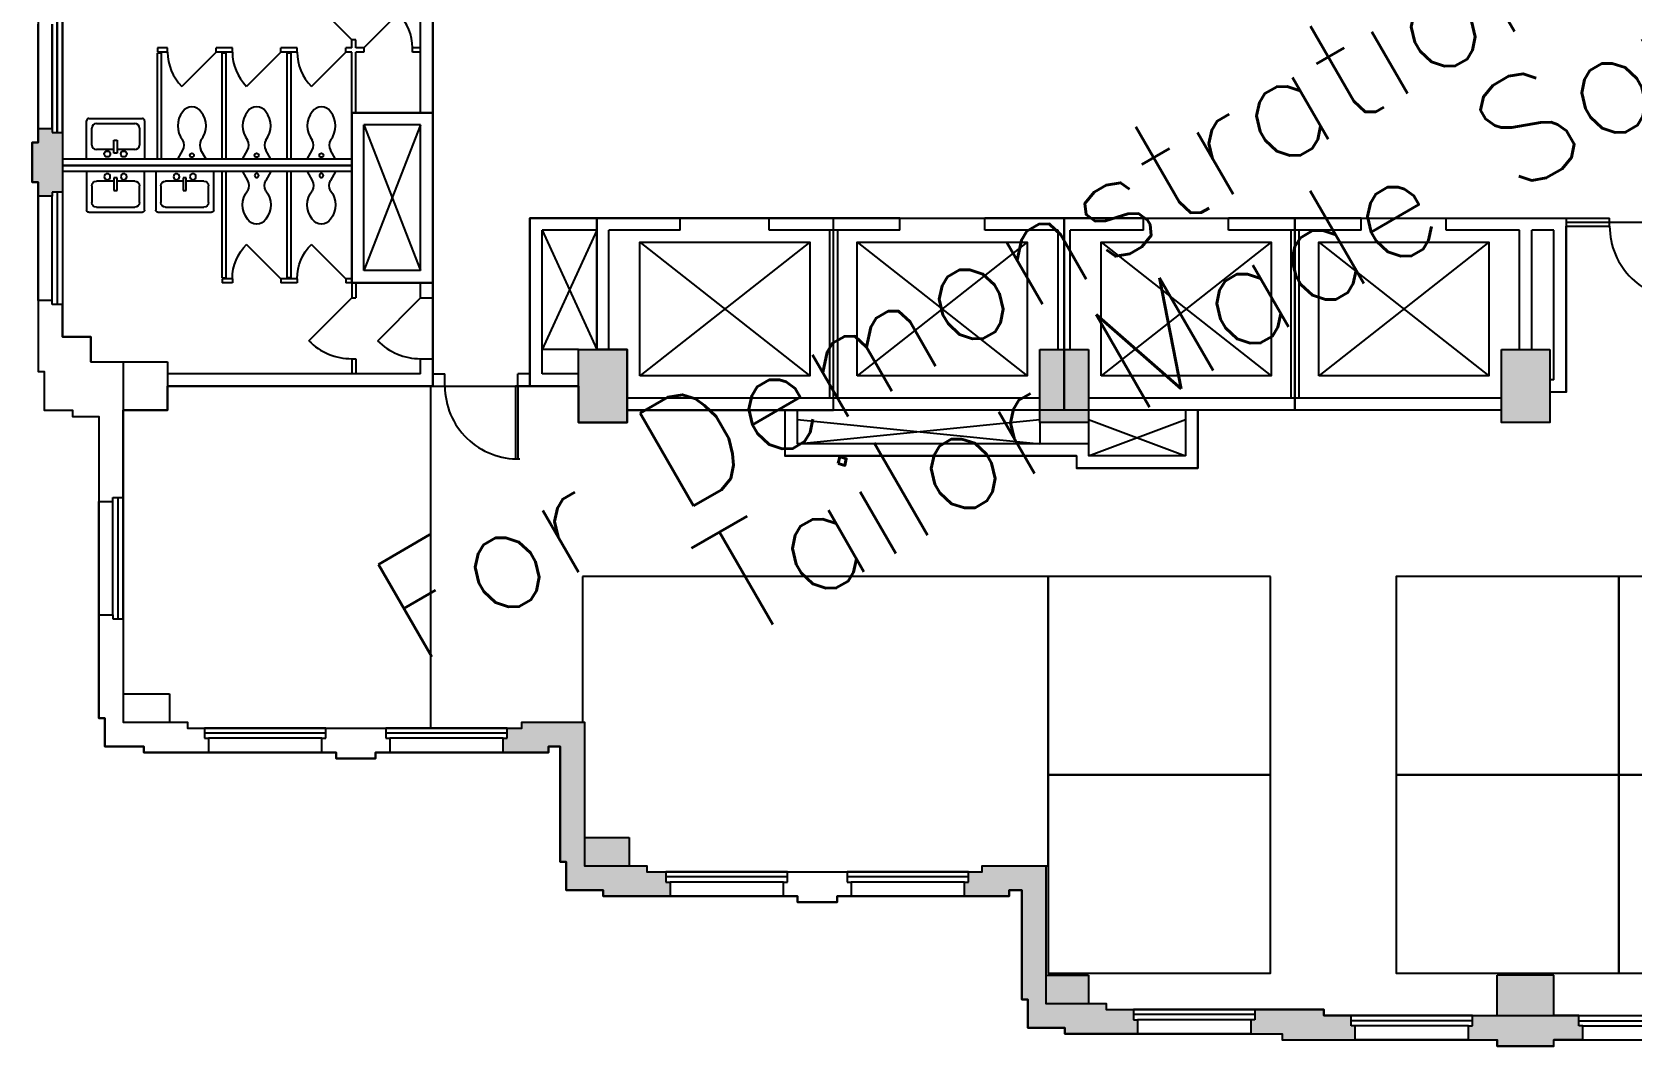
# Model space of a CAD drawing. Extents: x 17 to 1493, y -258 to 700.
# Drawn here: x 17 to 808, y -258 to 243 of the extents above; entities that cross this region are included whole.
import ezdxf

# ---------------------------------------------------------------- set-up
doc = ezdxf.new("R2010")
doc.units = 0
doc.header["$LTSCALE"] = 120
doc.header["$MEASUREMENT"] = 0
doc.layers.get('0').update_dxf_attribs({"linetype": 'CONTINUOUS'})
for name, color, linetype in [('5', 7, 'CONTINUOUS'), ('BL', 6, 'CONTINUOUS'), ('BL$', 1, 'CONTINUOUS'), ('BL$TXT', 1, 'CONTINUOUS'), ('CA', 3, 'CONTINUOUS'), ('CA$', 11, 'CONTINUOUS'), ('CA$TXT', 11, 'CONTINUOUS'), ('DR', 30, 'CONTINUOUS'), ('EM', 2, 'CONTINUOUS'), ('EQ', 4, 'CONTINUOUS'), ('FN', 122, 'CONTINUOUS'), ('FP', 1, 'CONTINUOUS'), ('GPXDP-HL', 7, 'CONTINUOUS'), ('GROS', 6, 'CONTINUOUS'), ('GROS$', 20, 'CONTINUOUS'), ('GROS$TXT', 20, 'CONTINUOUS'), ('ND', 2, 'CONTINUOUS'), ('PB', 2, 'CONTINUOUS'), ('PL', 82, 'CONTINUOUS'), ('PL-ELVTR', 82, 'CONTINUOUS'), ('PL-MISC', 82, 'CONTINUOUS'), ('PL-STAIR', 82, 'CONTINUOUS'), ('PL-TOIL', 82, 'CONTINUOUS'), ('PN', 2, 'CONTINUOUS'), ('RACK', 4, 'CONTINUOUS'), ('REG-HAZMAT', 6, 'CONTINUOUS'), ('RM', 4, 'CONTINUOUS'), ('RM_', 142, 'CONTINUOUS'), ('SERV$TXT', 242, 'CONTINUOUS'), ('SMOKE-ZONE', 1, 'CONTINUOUS'), ('WA', 30, 'CONTINUOUS'), ('WA-EXT', 63, 'CONTINUOUS'), ('WN', 8, 'CONTINUOUS'), ('WY', 6, 'CONTINUOUS'), ('ZONE', 6, 'CONTINUOUS'), ('ZONE$', 14, 'CONTINUOUS'), ('ZONE$TXT', 14, 'CONTINUOUS'), ('ZONE-EMERGENCY', 6, 'CONTINUOUS'), ('ZONE-FIRE', 6, 'CONTINUOUS'), ('ZONE-HL', 6, 'CONTINUOUS'), ('ZONE-HVAC', 6, 'CONTINUOUS'), ('ZONE-SECURITY', 6, 'CONTINUOUS'), ('ZONE-SPRINKLER', 6, 'CONTINUOUS')]:
    doc.layers.add(name, color=color, linetype=linetype)
doc.styles.get("Standard").update_dxf_attribs({"font": 'simplex.shx'})

# ---------------------------------------------------------------- blocks, each defined once
blk = doc.blocks.new('SINK')
at = {"linetype": 'Continuous'}
for p, q in [((-14.325829, 0), (-14.325829, 19.083838)), ((-13.225829, 20.183838), (13.225829, 20.183838)), ((-9.504101, 17.638093), (9.504101, 17.638093)), ((14.325829, 19.083838), (14.325829, 0)), ((-11.780083, 7.059775), (-11.780083, 15.362111)), ((-0.834839, 3.081502), (-0.834839, 9.398581)), ((-0.834839, 9.398581), (0.768051, 9.398581)), ((0.768051, 9.398581), (0.768051, 3.081502)), ((11.780083, 15.362111), (11.780083, 7.059775)), ((14.325829, 0), (-14.325829, 0)), ((-0.834839, 4.783793), (-9.504101, 4.783793)), ((0.768051, 3.081502), (-0.834839, 3.081502)), ((9.504101, 4.783793), (0.768051, 4.783793))]:
    blk.add_line(p, q, dxfattribs=at)
for centre in [(-4.107406, 2.619277), (4.040619, 2.619277)]:
    blk.add_circle(centre, 1.477372, dxfattribs=at)
for centre, radius, start, end in [((-13.225829, 19.083838), 1.1, 90, 180), ((-9.504101, 15.362111), 2.275982, 90, 180), ((9.504101, 15.362111), 2.275982, 0, 90), ((13.225829, 19.083838), 1.1, 0, 90), ((-9.504101, 7.059775), 2.275982, 180, 270), ((9.504101, 7.059775), 2.275982, 270, 0)]:
    blk.add_arc(centre, radius, start, end, dxfattribs=at)
blk = doc.blocks.new('ELEV')
for p, q in [((42, -6), (-42, -72)), ((-42, -6), (42, -72))]:
    blk.add_line(p, q)
at = {"transparency": 33554559}
blk.add_lwpolyline([(-42, -72), (-42, -6), (42, -6), (42, -72)], close=True, dxfattribs=at)
blk = doc.blocks.new('WNV')
for p, q in [((53.5, 5), (-2, 5)), ((53.5, 2.5), (-2, 2.5)), ((0, 0), (51.5, 0))]:
    blk.add_line(p, q)
at = {"layer": 'PL'}
blk.add_line((0, -7), (51.5, -7), dxfattribs=at)
blk = doc.blocks.new('WNH')
for p, q in [((-2, 5), (58, 5)), ((-2, 2.5), (58, 2.5)), ((0, 0), (56, 0))]:
    blk.add_line(p, q)
at = {"layer": 'PL'}
blk.add_line((0, -7), (56, -7), dxfattribs=at)
blk = doc.blocks.new('WC-DOOR')
at = {"layer": 'PL-TOIL'}
blk.add_line((0, 0), (-16.970563, -16.970563), dxfattribs=at)
blk.add_arc((0, 0), 24, 180, 225, dxfattribs=at)
blk = doc.blocks.new('WCWALL')
for p, q in [((0, -7), (0, 7)), ((0, 7), (4.5, 4.5)), ((0, -7), (4.5, -4.5))]:
    blk.add_line(p, q)
blk.add_circle((2, 0), 1)
for centre, radius, start, end in [((7, 9), 5.15, 240.9454, 299.0546), ((16.5, -4.05), 11.05, 50.69235, 129.30765), ((20.7, 0), 5.3, 301.89079, 58.10921), ((7, -9), 5.15, 60.9454, 119.0546), ((16.5, 4.05), 11.05, 230.69235, 309.30765)]:
    blk.add_arc(centre, radius, start, end)
blk = doc.blocks.new('TOILET')
at = {"rotation": 180}
blk.add_blockref('WCWALL', (0, 0), dxfattribs=at)
blk = doc.blocks.new('90S2')
for p, q in [((-0.5, 0), (-0.5, 1)), ((-0.46875, 0), (-0.46875, 0.998045)), ((-0.5, 0), (-0.46875, 0)), ((-0.46875, 0), (-0.46875, 0))]:
    blk.add_line(p, q)
blk.add_arc((-0.5, 0), 1, 0, 91.706985)

msp = doc.modelspace()

# ---------------------------------------------------------------- hatches: boundary and pattern name
at = {"layer": 'WA-EXT'}
for points in [[(311.45, 85.98), (311.45, 49.98), (287.45, 49.98), (287.45, 85.98)], [(515.45, 85.98), (539.45, 85.98), (539.45, 49.98), (515.45, 49.98)], [(743.45, 85.98), (767.45, 85.98), (767.45, 49.98), (743.45, 49.98)], [(321.2, -169.02), (321.2, -172.02), (330.7, -172.02), (330.7, -177.02), (332.7, -177.02), (332.7, -184.02), (299.7, -184.02), (299.7, -181.02), (281.45, -181.02), (281.45, -167.02), (278.45, -167.02), (278.45, -110.02), (272.7, -110.02), (272.7, -113.02), (250.2, -113.02), (250.2, -106.02), (252.2, -106.02), (252.2, -101.02), (259.45, -101.02), (259.45, -98.02), (290.45, -98.02), (290.45, -155.02), (312.45, -155.02), (312.45, -169.02)], [(486.95, -169.02), (518.45, -169.02), (518.45, -223.02), (539.45, -223.02), (539.45, -237.02), (548.2, -237.02), (548.2, -240.02), (561.7, -240.02), (561.7, -245.02), (563.7, -245.02), (563.7, -252.02), (527.7, -252.02), (527.7, -249.02), (509.45, -249.02), (509.45, -235.02), (506.45, -235.02), (506.45, -181.02), (500.2, -181.02), (500.2, -184.02), (478.2, -184.02), (478.2, -177.02), (480.2, -177.02), (480.2, -172.02), (486.95, -172.02)]]:
    msp.add_hatch(color=256, dxfattribs=at).paths.add_polyline_path(points)
h = msp.add_hatch(color=256, dxfattribs=at)
h.paths.add_polyline_path([(655.7, -243.02), (655.7, -240.02), (621.7, -240.02), (621.7, -245.02), (619.7, -245.02), (619.7, -252.02), (635.2, -252.02), (635.2, -255.02), (671.2, -255.02), (671.2, -248.02), (669.2, -248.02), (669.2, -243.02)])
h.paths.add_polyline_path([(769.45, -243.02), (769.45, -223.02), (741.45, -223.02), (741.45, -243.02), (729.2, -243.02), (729.2, -248.02), (727.2, -248.02), (727.2, -255.02), (741.45, -255.02), (741.45, -258.02), (769.45, -258.02), (769.45, -255.02), (783.7, -255.02), (783.7, -248.02), (781.7, -248.02), (781.7, -243.02)])

# ---------------------------------------------------------------- linework, layer by layer
at = {"layer": 'DR'}
msp.add_line((188.24, 90.29), (209.45, 111.5), dxfattribs=at)
at = {"layer": 'DR', "linetype": 'Continuous'}
msp.add_arc((209.45, 111.5), 30, 225, 270, dxfattribs=at)
at = {"layer": 'GROS$', "transparency": 33554559}
for points in [[(32.45, 349.73), (32.45, 220.98), (32.45, 92.23), (46.45, 92.23), (46.45, 79.98), (62.45, 79.98), (62.45, -98.02), (94.2, -98.02), (94.2, -101.02), (259.45, -101.02), (259.45, -98.02), (290.45, -98.02), (290.45, -169.02), (321.2, -169.02), (321.2, -172.02), (486.95, -172.02), (486.95, -169.02), (518.45, -169.02), (518.45, -237.02), (548.2, -237.02), (548.2, -240.02), (655.7, -240.02), (655.7, -243.02), (855.2, -243.02)], [(20.45, 253.73), (20.45, 188.23), (17.45, 188.23), (17.45, 168.73), (20.45, 168.73), (20.45, 75.23), (23.45, 75.23), (23.45, 55.98), (37.45, 55.98), (37.45, 52.98), (50.45, 52.98), (50.45, -96.02), (53.45, -96.02), (53.45, -110.02), (72.7, -110.02), (72.7, -113.02), (167.7, -113.02), (167.7, -116.02), (187.2, -116.02), (187.2, -113.02), (272.7, -113.02), (272.7, -110.02), (278.45, -110.02), (278.45, -167.02), (281.45, -167.02), (281.45, -181.02), (299.7, -181.02), (299.7, -184.02), (395.7, -184.02), (395.7, -187.02), (415.2, -187.02), (415.2, -184.02), (500.2, -184.02), (500.2, -181.02), (506.45, -181.02), (506.45, -235.02), (509.45, -235.02), (509.45, -249.02), (527.7, -249.02), (527.7, -252.02), (635.2, -252.02), (635.2, -255.02), (741.45, -255.02), (741.45, -258.02), (769.45, -258.02), (769.45, -255.02), (875.7, -255.02)]]:
    msp.add_lwpolyline(points, dxfattribs=at)
at = {"layer": 'PL-MISC'}
for p, q in [((209.45, 196.98), (181.45, 124.98)), ((181.45, 196.98), (209.45, 124.98)), ((296.45, 144.98), (269.45, 85.98)), ((269.45, 144.98), (296.45, 85.98)), ((411.45, 144.98), (411.45, 61.98)), ((415.45, 144.98), (415.45, 61.98)), ((639.45, 144.98), (639.45, 61.98)), ((643.45, 144.98), (643.45, 61.98)), ((287.45, 85.98), (269.45, 85.98)), ((395.45, 51.48), (515.45, 39.48)), ((395.45, 39.48), (515.45, 51.48)), ((515.45, 49.98), (515.45, 39.48)), ((539.45, 51.48), (587.45, 33.48)), ((539.45, 33.48), (587.45, 51.48)), ((539.45, 49.98), (539.45, 39.48))]:
    msp.add_line(p, q, dxfattribs=at)
at = {"layer": 'PL-TOIL'}
for p, q in [((177.45, 238.98), (175.45, 238.98)), ((175.45, 234.98), (175.45, 238.98)), ((177.45, 238.98), (175.45, 238.98)), ((177.45, 234.98), (177.45, 238.98)), ((84.45, 234.98), (79.45, 234.98)), ((79.45, 234.98), (79.45, 232.98)), ((84.45, 232.98), (79.45, 232.98)), ((79.45, 179.98), (79.45, 232.48)), ((81.45, 232.48), (79.45, 232.48)), ((81.45, 179.98), (81.45, 232.48)), ((84.45, 232.98), (84.45, 234.98)), ((116.45, 234.98), (108.45, 234.98)), ((108.45, 232.98), (108.45, 234.98)), ((116.45, 232.98), (108.45, 232.98)), ((111.45, 179.98), (111.45, 232.48)), ((113.45, 232.48), (111.45, 232.48)), ((113.45, 179.98), (113.45, 232.48)), ((116.45, 232.98), (116.45, 234.98)), ((148.45, 234.98), (140.45, 234.98)), ((140.45, 232.98), (140.45, 234.98)), ((148.45, 232.98), (140.45, 232.98)), ((143.45, 179.98), (143.45, 232.48)), ((145.45, 232.48), (143.45, 232.48)), ((145.45, 179.98), (145.45, 232.48)), ((148.45, 232.98), (148.45, 234.98)), ((175.45, 234.98), (172.45, 234.98)), ((172.45, 232.98), (172.45, 234.98)), ((175.45, 232.98), (172.45, 232.98)), ((175.45, 202.98), (175.45, 232.98)), ((175.45, 120.98), (175.45, 232.98)), ((181.45, 234.98), (177.45, 234.98)), ((177.45, 202.98), (177.45, 232.98)), ((181.45, 232.98), (177.45, 232.98)), ((181.45, 234.98), (181.45, 232.98)), ((209.45, 234.98), (205.45, 234.98)), ((205.45, 232.98), (205.45, 234.98)), ((209.45, 232.98), (205.45, 232.98)), ((111.45, 121.48), (111.45, 173.98)), ((113.45, 121.48), (113.45, 173.98)), ((143.45, 121.48), (143.45, 173.98)), ((145.45, 121.48), (145.45, 173.98)), ((111.45, 121.48), (113.45, 121.48)), ((111.45, 120.98), (111.45, 118.98)), ((116.45, 120.98), (111.45, 120.98)), ((116.45, 118.98), (111.45, 118.98)), ((116.45, 120.98), (116.45, 118.98)), ((140.45, 120.98), (140.45, 118.98)), ((148.45, 120.98), (140.45, 120.98)), ((148.45, 118.98), (140.45, 118.98)), ((145.45, 121.48), (143.45, 121.48)), ((148.45, 120.98), (148.45, 118.98)), ((172.45, 120.98), (172.45, 118.98)), ((175.45, 120.98), (172.45, 120.98)), ((175.45, 118.98), (172.45, 118.98)), ((175.45, 118.98), (175.45, 111.5)), ((177.45, 118.98), (177.45, 111.5)), ((154.24, 90.29), (175.45, 111.5)), ((175.45, 111.5), (177.45, 111.5)), ((175.45, 81.5), (175.45, 73.98)), ((175.45, 81.5), (177.45, 81.5)), ((177.45, 81.5), (177.45, 73.98))]:
    msp.add_line(p, q, dxfattribs=at)
at = {"layer": 'PL-TOIL', "linetype": 'Continuous'}
msp.add_arc((175.45, 111.5), 30, 225, 270, dxfattribs=at)
at = {"layer": 'RM_', "transparency": 33554559}
for points in [[(848.95, 290.98), (767.45, 290.98), (758.45, 290.98), (296.45, 290.98), (263.45, 290.98), (263.45, 373.98), (215.45, 373.98), (215.45, 310.98), (215.45, 202.98), (215.45, 118.98), (215.45, 67.98), (263.45, 67.98), (263.45, 150.98), (775.45, 150.98), (775.45, 148.98), (846.95, 148.98), (846.95, 220.98), (848.95, 220.98)], [(215.45, 310.98), (74.44, 310.98), (32.45, 268.99), (32.45, 176.98), (175.45, 176.98), (175.45, 202.98), (215.45, 202.98)], [(215.45, 202.98), (175.45, 202.98), (175.45, 176.98), (175.45, 118.98), (215.45, 118.98)], [(175.45, 176.98), (32.45, 176.98), (32.45, 92.23), (46.45, 92.23), (46.45, 79.98), (62.45, 79.98), (62.45, 55.98), (84.45, 55.98), (84.45, 67.98), (215.45, 67.98), (215.45, 118.98), (175.45, 118.98)], [(311.45, 85.98), (296.45, 85.98), (296.45, 150.98), (263.45, 150.98), (263.45, 67.98), (287.45, 67.98), (287.45, 49.98), (311.45, 49.98), (311.45, 55.98)], [(214.45, 67.98), (84.45, 67.98), (84.45, 55.98), (62.45, 55.98), (62.45, -98.02), (94.2, -98.02), (94.2, -101.02), (214.45, -101.02)], [(593.45, 55.98), (389.45, 55.98), (389.45, 33.48), (533.45, 33.48), (533.45, 27.48), (593.45, 27.48)], [(289.45, -26.02), (289.45, -98.02), (290.45, -98.02), (290.45, -169.02), (321.2, -169.02), (321.2, -172.02), (486.95, -172.02), (486.95, -169.02), (519.45, -169.02), (519.45, -124.02), (519.45, -26.02)], [(629.45, -26.02), (519.45, -26.02), (519.45, -124.02), (629.45, -124.02)], [(801.45, -26.02), (691.45, -26.02), (691.45, -124.02), (801.45, -124.02)], [(911.45, -26.02), (801.45, -26.02), (801.45, -124.02), (911.45, -124.02)], [(519.45, -124.02), (519.45, -222.02), (629.45, -222.02), (629.45, -124.02)], [(801.45, -124.02), (691.45, -124.02), (691.45, -222.02), (801.45, -222.02)], [(911.45, -124.02), (801.45, -124.02), (801.45, -222.02), (911.45, -222.02)]]:
    msp.add_lwpolyline(points, close=True, dxfattribs=at)
at = {"layer": 'RM_'}
for points in [[(296.45, 150.98), (296.45, 85.98), (296.45, 85.98), (296.45, 85.98), (311.45, 85.98), (311.45, 55.98), (413.45, 55.98), (413.45, 150.98), (296.45, 150.98)], [(413.45, 150.98), (527.45, 150.98), (527.45, 55.98), (413.45, 55.98), (413.45, 150.98)], [(527.45, 150.98), (641.45, 150.98), (641.45, 55.98), (527.45, 55.98), (527.45, 150.98)], [(641.45, 55.98), (641.45, 150.98), (775.45, 150.98), (775.45, 64.98), (767.45, 64.98), (767.45, 49.98), (743.45, 49.98), (743.45, 55.98), (641.45, 55.98)]]:
    msp.add_lwpolyline(points, dxfattribs=at)
at = {"layer": 'WA'}
for p, q in [((209.45, 202.98), (209.45, 269.98)), ((215.45, 111.5), (215.45, 269.98)), ((209.45, 202.98), (175.45, 202.98)), ((175.45, 179.98), (175.45, 202.98)), ((20.45, 188.23), (20.45, 195.23)), ((20.45, 195.23), (27.45, 195.23)), ((27.45, 195.23), (27.45, 193.23)), ((27.45, 193.23), (32.45, 193.23)), ((32.45, 193.23), (32.45, 179.98)), ((181.45, 124.98), (181.45, 196.98)), ((209.45, 196.98), (181.45, 196.98)), ((209.45, 124.98), (209.45, 196.98)), ((17.45, 188.23), (20.45, 188.23)), ((17.45, 168.73), (17.45, 188.23)), ((175.45, 179.98), (32.45, 179.98)), ((175.45, 173.98), (32.45, 173.98)), ((32.45, 173.98), (32.45, 163.73)), ((175.45, 118.98), (175.45, 173.98)), ((20.45, 168.73), (17.45, 168.73)), ((20.45, 161.73), (20.45, 168.73)), ((27.45, 161.73), (20.45, 161.73)), ((32.45, 163.73), (27.45, 163.73)), ((27.45, 163.73), (27.45, 161.73)), ((263.45, 73.98), (263.45, 150.98)), ((337.7, 150.98), (263.45, 150.98)), ((337.7, 144.98), (337.7, 150.98)), ((446.2, 150.98), (381.7, 150.98)), ((381.7, 144.98), (381.7, 150.98)), ((446.2, 144.98), (446.2, 150.98)), ((566.7, 150.98), (488.2, 150.98)), ((488.2, 144.98), (488.2, 150.98)), ((566.7, 144.98), (566.7, 150.98)), ((674.2, 150.98), (608.7, 150.98)), ((608.7, 144.98), (608.7, 150.98)), ((674.2, 144.98), (674.2, 150.98)), ((716.2, 144.98), (716.2, 150.98)), ((716.2, 150.98), (796.95, 150.98)), ((796.95, 146.98), (796.95, 150.98)), ((269.45, 73.98), (269.45, 144.98)), ((296.45, 144.98), (269.45, 144.98)), ((296.45, 85.98), (296.45, 144.98)), ((302.45, 85.98), (302.45, 144.98)), ((337.7, 144.98), (302.45, 144.98)), ((446.2, 144.98), (381.7, 144.98)), ((524.45, 144.98), (488.2, 144.98)), ((524.45, 85.98), (524.45, 144.98)), ((530.45, 85.98), (530.45, 144.98)), ((566.7, 144.98), (530.45, 144.98)), ((674.2, 144.98), (608.7, 144.98)), ((752.45, 144.98), (716.2, 144.98)), ((752.45, 85.98), (752.45, 144.98)), ((758.45, 85.98), (758.45, 144.98)), ((769.45, 144.98), (758.45, 144.98)), ((769.45, 70.98), (769.45, 144.98)), ((775.45, 64.98), (775.45, 146.98)), ((775.45, 146.98), (796.95, 146.98)), ((209.45, 118.98), (175.45, 118.98)), ((209.45, 124.98), (181.45, 124.98)), ((209.45, 111.5), (209.45, 118.98)), ((209.45, 111.5), (215.45, 111.5)), ((20.45, 110.23), (20.45, 75.23)), ((27.45, 110.23), (20.45, 110.23)), ((27.45, 108.23), (27.45, 110.23)), ((32.45, 108.23), (27.45, 108.23)), ((32.45, 92.23), (32.45, 108.23)), ((46.45, 92.23), (32.45, 92.23)), ((46.45, 79.98), (46.45, 92.23)), ((46.45, 79.98), (84.45, 79.98)), ((84.45, 79.98), (84.45, 73.98)), ((209.45, 73.98), (209.45, 81.5)), ((209.45, 81.5), (215.45, 81.5)), ((215.45, 81.5), (215.45, 73.98)), ((287.45, 73.98), (287.45, 85.98)), ((287.45, 85.98), (296.45, 85.98)), ((302.45, 85.98), (311.45, 85.98)), ((311.45, 85.98), (311.45, 61.98)), ((515.45, 61.98), (515.45, 85.98)), ((515.45, 85.98), (524.45, 85.98)), ((530.45, 85.98), (539.45, 85.98)), ((539.45, 85.98), (539.45, 61.98)), ((743.45, 49.98), (743.45, 85.98)), ((743.45, 85.98), (752.45, 85.98)), ((758.45, 85.98), (767.45, 85.98)), ((767.45, 85.98), (767.45, 70.98)), ((20.45, 75.23), (23.45, 75.23)), ((23.45, 75.23), (23.45, 55.98)), ((209.45, 73.98), (84.45, 73.98)), ((215.45, 73.98), (221.45, 73.98)), ((221.45, 67.98), (221.45, 73.98)), ((257.45, 67.98), (257.45, 73.98)), ((263.45, 73.98), (257.45, 73.98)), ((287.45, 73.98), (269.45, 73.98)), ((215.4, 67.98), (84.45, 67.98)), ((84.45, 67.98), (221.45, 67.98)), ((84.45, 67.98), (84.45, 55.98)), ((287.45, 67.98), (257.45, 67.98)), ((287.45, 49.98), (287.45, 67.98)), ((769.45, 70.98), (767.45, 70.98)), ((775.45, 64.98), (767.45, 64.98)), ((767.45, 64.98), (767.45, 49.98)), ((23.45, 55.98), (37.45, 55.98)), ((37.45, 55.98), (37.45, 52.98)), ((62.45, 12.98), (62.45, 55.98)), ((62.45, 55.98), (84.45, 55.98)), ((515.45, 61.98), (311.45, 61.98)), ((389.45, 55.98), (311.45, 55.98)), ((311.45, 55.98), (311.45, 49.98)), ((389.45, 55.98), (389.45, 33.48)), ((515.45, 55.98), (395.45, 55.98)), ((395.45, 55.98), (395.45, 39.48)), ((515.45, 49.98), (515.45, 55.98)), ((743.45, 61.98), (539.45, 61.98)), ((587.45, 55.98), (539.45, 55.98)), ((539.45, 55.98), (539.45, 49.98)), ((587.45, 55.98), (587.45, 33.48)), ((593.45, 55.98), (593.45, 27.48)), ((743.45, 55.98), (593.45, 55.98)), ((37.45, 52.98), (50.45, 52.98)), ((50.45, 52.98), (50.45, 10.98)), ((311.45, 49.98), (287.45, 49.98)), ((539.45, 49.98), (515.45, 49.98)), ((767.45, 49.98), (743.45, 49.98)), ((533.45, 33.48), (389.45, 33.48)), ((539.45, 39.48), (395.45, 39.48)), ((533.45, 33.48), (533.45, 27.48)), ((539.45, 39.48), (539.45, 33.48)), ((587.45, 33.48), (539.45, 33.48)), ((593.45, 27.48), (533.45, 27.48)), ((50.45, 10.98), (57.45, 10.98)), ((57.45, 10.98), (57.45, 12.98)), ((57.45, 12.98), (62.45, 12.98)), ((50.45, -96.02), (50.45, -45.02)), ((50.45, -45.02), (57.45, -45.02)), ((57.45, -45.02), (57.45, -47.02)), ((57.45, -47.02), (62.45, -47.02)), ((62.45, -47.02), (62.45, -84.02)), ((62.45, -84.02), (85.45, -84.02)), ((85.45, -84.02), (85.45, -98.02)), ((53.45, -96.02), (50.45, -96.02)), ((53.45, -110.02), (53.45, -96.02)), ((85.45, -98.02), (94.2, -98.02)), ((94.2, -98.02), (94.2, -101.02)), ((94.2, -101.02), (102.7, -101.02)), ((102.7, -101.02), (102.7, -106.02)), ((162.7, -106.02), (162.7, -101.02)), ((162.7, -101.02), (192.2, -101.02)), ((192.2, -101.02), (192.2, -106.02)), ((252.2, -106.02), (252.2, -101.02)), ((252.2, -101.02), (259.45, -101.02)), ((259.45, -101.02), (259.45, -98.02)), ((259.45, -98.02), (290.45, -98.02)), ((290.45, -98.02), (290.45, -155.02)), ((72.7, -110.02), (53.45, -110.02)), ((72.7, -113.02), (72.7, -110.02)), ((102.7, -106.02), (104.7, -106.02)), ((104.7, -106.02), (104.7, -113.02)), ((160.7, -113.02), (160.7, -106.02)), ((160.7, -106.02), (162.7, -106.02)), ((192.2, -106.02), (194.2, -106.02)), ((194.2, -106.02), (194.2, -113.02)), ((250.2, -113.02), (250.2, -106.02)), ((250.2, -106.02), (252.2, -106.02)), ((278.45, -110.02), (272.7, -110.02)), ((272.7, -110.02), (272.7, -113.02)), ((278.45, -167.02), (278.45, -110.02)), ((104.7, -113.02), (72.7, -113.02)), ((167.7, -113.02), (160.7, -113.02)), ((167.7, -116.02), (167.7, -113.02)), ((187.2, -116.02), (167.7, -116.02)), ((194.2, -113.02), (187.2, -113.02)), ((187.2, -113.02), (187.2, -116.02)), ((272.7, -113.02), (250.2, -113.02)), ((290.45, -155.02), (312.45, -155.02)), ((312.45, -155.02), (312.45, -169.02)), ((281.45, -167.02), (278.45, -167.02)), ((281.45, -181.02), (281.45, -167.02)), ((312.45, -169.02), (321.2, -169.02)), ((321.2, -169.02), (321.2, -172.02)), ((321.2, -172.02), (330.7, -172.02)), ((330.7, -172.02), (330.7, -177.02)), ((390.7, -177.02), (390.7, -172.02)), ((390.7, -172.02), (420.2, -172.02)), ((420.2, -172.02), (420.2, -177.02)), ((480.2, -177.02), (480.2, -172.02)), ((480.2, -172.02), (486.95, -172.02)), ((486.95, -172.02), (486.95, -169.02)), ((486.95, -169.02), (518.45, -169.02)), ((518.45, -169.02), (518.45, -223.02)), ((299.7, -181.02), (281.45, -181.02)), ((299.7, -184.02), (299.7, -181.02)), ((330.7, -177.02), (332.7, -177.02)), ((332.7, -177.02), (332.7, -184.02)), ((388.7, -184.02), (388.7, -177.02)), ((388.7, -177.02), (390.7, -177.02)), ((420.2, -177.02), (422.2, -177.02)), ((422.2, -177.02), (422.2, -184.02)), ((478.2, -184.02), (478.2, -177.02)), ((478.2, -177.02), (480.2, -177.02)), ((506.45, -181.02), (500.2, -181.02)), ((500.2, -181.02), (500.2, -184.02)), ((506.45, -235.02), (506.45, -181.02)), ((332.7, -184.02), (299.7, -184.02)), ((395.7, -184.02), (388.7, -184.02)), ((395.7, -187.02), (395.7, -184.02)), ((415.2, -187.02), (395.7, -187.02)), ((422.2, -184.02), (415.2, -184.02)), ((415.2, -184.02), (415.2, -187.02)), ((500.2, -184.02), (478.2, -184.02)), ((518.45, -223.02), (539.45, -223.02)), ((539.45, -223.02), (539.45, -237.02)), ((769.45, -223.02), (741.45, -223.02)), ((741.45, -243.02), (741.45, -223.02)), ((769.45, -243.02), (769.45, -223.02)), ((509.45, -235.02), (506.45, -235.02)), ((509.45, -249.02), (509.45, -235.02)), ((539.45, -237.02), (548.2, -237.02)), ((548.2, -237.02), (548.2, -240.02)), ((548.2, -240.02), (561.7, -240.02)), ((561.7, -240.02), (561.7, -245.02)), ((561.7, -245.02), (563.7, -245.02)), ((563.7, -245.02), (563.7, -252.02)), ((621.7, -245.02), (619.7, -245.02)), ((619.7, -245.02), (619.7, -252.02)), ((655.7, -240.02), (621.7, -240.02)), ((621.7, -240.02), (621.7, -245.02)), ((655.7, -243.02), (655.7, -240.02)), ((669.2, -243.02), (655.7, -243.02)), ((669.2, -248.02), (669.2, -243.02)), ((729.2, -243.02), (741.45, -243.02)), ((729.2, -248.02), (729.2, -243.02)), ((781.7, -243.02), (769.45, -243.02)), ((781.7, -248.02), (781.7, -243.02)), ((527.7, -249.02), (509.45, -249.02)), ((527.7, -252.02), (527.7, -249.02)), ((563.7, -252.02), (527.7, -252.02)), ((619.7, -252.02), (635.2, -252.02)), ((635.2, -252.02), (635.2, -255.02)), ((671.2, -248.02), (669.2, -248.02)), ((671.2, -255.02), (671.2, -248.02)), ((727.2, -248.02), (729.2, -248.02)), ((727.2, -255.02), (727.2, -248.02)), ((783.7, -248.02), (781.7, -248.02)), ((783.7, -255.02), (783.7, -248.02)), ((635.2, -255.02), (671.2, -255.02)), ((727.2, -255.02), (741.45, -255.02)), ((741.45, -258.02), (741.45, -255.02)), ((769.45, -258.02), (741.45, -258.02)), ((783.7, -255.02), (769.45, -255.02)), ((769.45, -258.02), (769.45, -255.02))]:
    msp.add_line(p, q, dxfattribs=at)
at = {"layer": 'WA-EXT', "color": 7}
for p, q in [((20.45, 188.23), (20.45, 195.23)), ((20.45, 195.23), (27.45, 195.23)), ((27.45, 195.23), (27.45, 193.23)), ((27.45, 193.23), (32.45, 193.23)), ((32.45, 193.23), (32.45, 163.73)), ((17.45, 188.23), (20.45, 188.23)), ((17.45, 168.73), (17.45, 188.23)), ((20.45, 168.73), (17.45, 168.73)), ((20.45, 161.73), (20.45, 168.73)), ((27.45, 161.73), (20.45, 161.73)), ((32.45, 163.73), (27.45, 163.73)), ((27.45, 163.73), (27.45, 161.73)), ((20.45, 110.23), (20.45, 75.23)), ((27.45, 110.23), (20.45, 110.23)), ((27.45, 108.23), (27.45, 110.23)), ((32.45, 108.23), (27.45, 108.23)), ((32.45, 92.23), (32.45, 108.23)), ((46.45, 92.23), (32.45, 92.23)), ((46.45, 79.98), (46.45, 92.23)), ((46.45, 79.98), (84.45, 79.98)), ((84.45, 79.98), (84.45, 55.98)), ((287.45, 49.98), (287.45, 85.98)), ((287.45, 85.98), (311.45, 85.98)), ((311.45, 85.98), (311.45, 49.98)), ((515.45, 49.98), (515.45, 85.98)), ((515.45, 85.98), (539.45, 85.98)), ((539.45, 85.98), (539.45, 49.98)), ((743.45, 49.98), (743.45, 85.98)), ((743.45, 85.98), (767.45, 85.98)), ((767.45, 85.98), (767.45, 49.98)), ((20.45, 75.23), (23.45, 75.23)), ((23.45, 75.23), (23.45, 55.98)), ((23.45, 55.98), (37.45, 55.98)), ((37.45, 55.98), (37.45, 52.98)), ((62.45, 12.98), (62.45, 55.98)), ((62.45, 55.98), (84.45, 55.98)), ((37.45, 52.98), (50.45, 52.98)), ((50.45, 52.98), (50.45, 10.98)), ((311.45, 49.98), (287.45, 49.98)), ((539.45, 49.98), (515.45, 49.98)), ((767.45, 49.98), (743.45, 49.98)), ((50.45, 10.98), (57.45, 10.98)), ((57.45, 10.98), (57.45, 12.98)), ((57.45, 12.98), (62.45, 12.98)), ((50.45, -96.02), (50.45, -45.02)), ((50.45, -45.02), (57.45, -45.02)), ((57.45, -45.02), (57.45, -47.02)), ((57.45, -47.02), (62.45, -47.02)), ((62.45, -47.02), (62.45, -84.02)), ((62.45, -84.02), (85.45, -84.02)), ((85.45, -84.02), (85.45, -98.02)), ((53.45, -96.02), (50.45, -96.02)), ((53.45, -110.02), (53.45, -96.02)), ((85.45, -98.02), (94.2, -98.02)), ((94.2, -98.02), (94.2, -101.02)), ((94.2, -101.02), (102.7, -101.02)), ((102.7, -101.02), (102.7, -106.02)), ((162.7, -106.02), (162.7, -101.02)), ((162.7, -101.02), (192.2, -101.02)), ((192.2, -101.02), (192.2, -106.02)), ((252.2, -106.02), (252.2, -101.02)), ((252.2, -101.02), (259.45, -101.02)), ((259.45, -101.02), (259.45, -98.02)), ((259.45, -98.02), (290.45, -98.02)), ((290.45, -98.02), (290.45, -155.02)), ((72.7, -110.02), (53.45, -110.02)), ((72.7, -113.02), (72.7, -110.02)), ((102.7, -106.02), (104.7, -106.02)), ((104.7, -106.02), (104.7, -113.02)), ((160.7, -113.02), (160.7, -106.02)), ((160.7, -106.02), (162.7, -106.02)), ((192.2, -106.02), (194.2, -106.02)), ((194.2, -106.02), (194.2, -113.02)), ((250.2, -113.02), (250.2, -106.02)), ((250.2, -106.02), (252.2, -106.02)), ((278.45, -110.02), (272.7, -110.02)), ((272.7, -110.02), (272.7, -113.02)), ((278.45, -167.02), (278.45, -110.02)), ((104.7, -113.02), (72.7, -113.02)), ((167.7, -113.02), (160.7, -113.02)), ((167.7, -116.02), (167.7, -113.02)), ((187.2, -116.02), (167.7, -116.02)), ((194.2, -113.02), (187.2, -113.02)), ((187.2, -113.02), (187.2, -116.02)), ((272.7, -113.02), (250.2, -113.02)), ((290.45, -155.02), (312.45, -155.02)), ((312.45, -155.02), (312.45, -169.02)), ((281.45, -167.02), (278.45, -167.02)), ((281.45, -181.02), (281.45, -167.02)), ((312.45, -169.02), (321.2, -169.02)), ((321.2, -169.02), (321.2, -172.02)), ((321.2, -172.02), (330.7, -172.02)), ((330.7, -172.02), (330.7, -177.02)), ((390.7, -177.02), (390.7, -172.02)), ((390.7, -172.02), (420.2, -172.02)), ((420.2, -172.02), (420.2, -177.02)), ((480.2, -177.02), (480.2, -172.02)), ((480.2, -172.02), (486.95, -172.02)), ((486.95, -172.02), (486.95, -169.02)), ((486.95, -169.02), (518.45, -169.02)), ((518.45, -169.02), (518.45, -223.02)), ((299.7, -181.02), (281.45, -181.02)), ((299.7, -184.02), (299.7, -181.02)), ((330.7, -177.02), (332.7, -177.02)), ((332.7, -177.02), (332.7, -184.02)), ((388.7, -184.02), (388.7, -177.02)), ((388.7, -177.02), (390.7, -177.02)), ((420.2, -177.02), (422.2, -177.02)), ((422.2, -177.02), (422.2, -184.02)), ((478.2, -184.02), (478.2, -177.02)), ((478.2, -177.02), (480.2, -177.02)), ((506.45, -181.02), (500.2, -181.02)), ((500.2, -181.02), (500.2, -184.02)), ((506.45, -235.02), (506.45, -181.02)), ((332.7, -184.02), (299.7, -184.02)), ((395.7, -184.02), (388.7, -184.02)), ((395.7, -187.02), (395.7, -184.02)), ((415.2, -187.02), (395.7, -187.02)), ((422.2, -184.02), (415.2, -184.02)), ((415.2, -184.02), (415.2, -187.02)), ((500.2, -184.02), (478.2, -184.02)), ((518.45, -223.02), (539.45, -223.02)), ((539.45, -223.02), (539.45, -237.02)), ((769.45, -223.02), (741.45, -223.02)), ((741.45, -243.02), (741.45, -223.02)), ((769.45, -243.02), (769.45, -223.02)), ((509.45, -235.02), (506.45, -235.02)), ((509.45, -249.02), (509.45, -235.02)), ((539.45, -237.02), (548.2, -237.02)), ((548.2, -237.02), (548.2, -240.02)), ((548.2, -240.02), (561.7, -240.02)), ((561.7, -240.02), (561.7, -245.02)), ((561.7, -245.02), (563.7, -245.02)), ((563.7, -245.02), (563.7, -252.02)), ((621.7, -245.02), (619.7, -245.02)), ((619.7, -245.02), (619.7, -252.02)), ((655.7, -240.02), (621.7, -240.02)), ((621.7, -240.02), (621.7, -245.02)), ((655.7, -243.02), (655.7, -240.02)), ((669.2, -243.02), (655.7, -243.02)), ((669.2, -248.02), (669.2, -243.02)), ((729.2, -243.02), (741.45, -243.02)), ((729.2, -248.02), (729.2, -243.02)), ((781.7, -243.02), (769.45, -243.02)), ((781.7, -248.02), (781.7, -243.02)), ((527.7, -249.02), (509.45, -249.02)), ((527.7, -252.02), (527.7, -249.02)), ((563.7, -252.02), (527.7, -252.02)), ((619.7, -252.02), (635.2, -252.02)), ((635.2, -252.02), (635.2, -255.02)), ((671.2, -248.02), (669.2, -248.02)), ((671.2, -255.02), (671.2, -248.02)), ((727.2, -248.02), (729.2, -248.02)), ((727.2, -255.02), (727.2, -248.02)), ((783.7, -248.02), (781.7, -248.02)), ((783.7, -255.02), (783.7, -248.02)), ((635.2, -255.02), (671.2, -255.02)), ((727.2, -255.02), (741.45, -255.02)), ((741.45, -258.02), (741.45, -255.02)), ((769.45, -258.02), (741.45, -258.02)), ((783.7, -255.02), (769.45, -255.02)), ((769.45, -258.02), (769.45, -255.02))]:
    msp.add_line(p, q, dxfattribs=at)
at = {"layer": 'WA-EXT', "linetype": 'Continuous', "transparency": 33554559}
for points in [[(20.45, 161.73), (20.45, 195.23), (27.45, 161.73)], [(27.45, 161.73), (20.45, 195.23), (27.45, 195.23)], [(27.45, 163.73), (27.45, 193.23), (32.45, 163.73)], [(32.45, 163.73), (27.45, 193.23), (32.45, 193.23)], [(17.45, 168.73), (17.45, 188.23), (20.45, 168.73)], [(20.45, 168.73), (17.45, 188.23), (20.45, 188.23)]]:
    msp.add_solid(points, dxfattribs=at)

# ---------------------------------------------------------------- block references
at = {"layer": 'DR', "xscale": -36, "yscale": -36}
for p in [(814.95, 146.98), (239.45, 67.98)]:
    msp.add_blockref('90S2', p, dxfattribs=at)
at = {"layer": 'PL-ELVTR'}
for p in [(359.7, 144.98), (467.2, 144.98), (587.7, 144.98), (695.2, 144.98)]:
    msp.add_blockref('ELEV', p, dxfattribs=at)
at = {"layer": 'PL-TOIL'}
for name, p, rotation in [('WC-DOOR', (175.45, 238.98), 270), ('WC-DOOR', (181.45, 234.98), 180), ('TOILET', (96.45, 179.98), 270), ('TOILET', (128.45, 179.98), 270), ('TOILET', (160.45, 179.98), 270)]:
    msp.add_blockref(name, p, dxfattribs=dict(at, rotation=rotation))
for name, p in [('WC-DOOR', (108.45, 232.98)), ('WC-DOOR', (140.45, 232.98)), ('WC-DOOR', (172.45, 232.98)), ('SINK', (58.75, 179.98))]:
    msp.add_blockref(name, p, dxfattribs=at)
at = {"layer": 'PL-TOIL', "xscale": -1}
for name, p, rotation in [('SINK', (58.75, 173.98), 180), ('SINK', (92.92, 173.98), 180), ('TOILET', (128.45, 173.98), 270), ('TOILET', (160.45, 173.98), 270), ('WC-DOOR', (140.45, 120.98), 180), ('WC-DOOR', (172.45, 120.98), 180)]:
    msp.add_blockref(name, p, dxfattribs=dict(at, rotation=rotation))
at = {"layer": 'WN', "xscale": -1, "yscale": -1, "rotation": 90}
msp.add_blockref('WNV', (27.45, 246.73), dxfattribs=at)
at = {"layer": 'WN', "yscale": -1, "rotation": 90}
for p in [(27.45, 195.23), (27.45, 110.23)]:
    msp.add_blockref('WNV', p, dxfattribs=at)
at = {"layer": 'WN', "xscale": -1, "rotation": 270}
msp.add_blockref('WNH', (57.45, -45.02), dxfattribs=at)
at = {"layer": 'WN', "xscale": -1}
for p in [(160.7, -106.02), (250.2, -106.02), (388.7, -177.02), (478.2, -177.02), (619.7, -245.02), (727.2, -248.02)]:
    msp.add_blockref('WNH', p, dxfattribs=at)
at = {"layer": 'WN'}
msp.add_blockref('WNH', (783.7, -248.02), dxfattribs=at)

# ---------------------------------------------------------------- texts
at = {"color": 16, "insert": (736.86, 216, 2), "char_height": 52.8, "attachment_point": 5, "rotation": 29.9995, "line_spacing_factor": 0.8}
msp.add_mtext('For Demonstration Purposes Only\\PTailor Made Software, Ltd', dxfattribs=at)
at = {"layer": '5', "color": 16, "insert": (736.86, 216, 2), "char_height": 52.8, "attachment_point": 5, "rotation": 29.9995, "line_spacing_factor": 0.8}
msp.add_mtext('For Demonstration Purposes Only\\PTailor Made Software, Ltd', dxfattribs=at)
at = {"layer": 'BL', "color": 16, "insert": (736.86, 216, 2), "char_height": 52.8, "attachment_point": 5, "rotation": 29.9995, "line_spacing_factor": 0.8}
msp.add_mtext('For Demonstration Purposes Only\\PTailor Made Software, Ltd', dxfattribs=at)
at = {"layer": 'BL$', "color": 16, "insert": (736.86, 216, 2), "char_height": 52.8, "attachment_point": 5, "rotation": 29.9995, "line_spacing_factor": 0.8}
msp.add_mtext('For Demonstration Purposes Only\\PTailor Made Software, Ltd', dxfattribs=at)
at = {"layer": 'BL$TXT', "color": 16, "insert": (736.86, 216, 2), "char_height": 52.8, "attachment_point": 5, "rotation": 29.9995, "line_spacing_factor": 0.8}
msp.add_mtext('For Demonstration Purposes Only\\PTailor Made Software, Ltd', dxfattribs=at)
at = {"layer": 'CA', "color": 16, "insert": (736.86, 216, 2), "char_height": 52.8, "attachment_point": 5, "rotation": 29.9995, "line_spacing_factor": 0.8}
msp.add_mtext('For Demonstration Purposes Only\\PTailor Made Software, Ltd', dxfattribs=at)
at = {"layer": 'CA$', "color": 16, "insert": (736.86, 216, 2), "char_height": 52.8, "attachment_point": 5, "rotation": 29.9995, "line_spacing_factor": 0.8}
msp.add_mtext('For Demonstration Purposes Only\\PTailor Made Software, Ltd', dxfattribs=at)
at = {"layer": 'CA$TXT', "color": 16, "insert": (736.86, 216, 2), "char_height": 52.8, "attachment_point": 5, "rotation": 29.9995, "line_spacing_factor": 0.8}
msp.add_mtext('For Demonstration Purposes Only\\PTailor Made Software, Ltd', dxfattribs=at)
at = {"layer": 'DR', "color": 16, "insert": (736.86, 216, 2), "char_height": 52.8, "attachment_point": 5, "rotation": 29.9995, "line_spacing_factor": 0.8}
msp.add_mtext('For Demonstration Purposes Only\\PTailor Made Software, Ltd', dxfattribs=at)
at = {"layer": 'EM', "color": 16, "insert": (736.86, 216, 2), "char_height": 52.8, "attachment_point": 5, "rotation": 29.9995, "line_spacing_factor": 0.8}
msp.add_mtext('For Demonstration Purposes Only\\PTailor Made Software, Ltd', dxfattribs=at)
at = {"layer": 'EQ', "color": 16, "insert": (736.86, 216, 2), "char_height": 52.8, "attachment_point": 5, "rotation": 29.9995, "line_spacing_factor": 0.8}
msp.add_mtext('For Demonstration Purposes Only\\PTailor Made Software, Ltd', dxfattribs=at)
at = {"layer": 'FN', "color": 16, "insert": (736.86, 216, 2), "char_height": 52.8, "attachment_point": 5, "rotation": 29.9995, "line_spacing_factor": 0.8}
msp.add_mtext('For Demonstration Purposes Only\\PTailor Made Software, Ltd', dxfattribs=at)
at = {"layer": 'FP', "color": 16, "insert": (736.86, 216, 2), "char_height": 52.8, "attachment_point": 5, "rotation": 29.9995, "line_spacing_factor": 0.8}
msp.add_mtext('For Demonstration Purposes Only\\PTailor Made Software, Ltd', dxfattribs=at)
at = {"layer": 'GPXDP-HL', "color": 16, "insert": (736.86, 216, 2), "char_height": 52.8, "attachment_point": 5, "rotation": 29.9995, "line_spacing_factor": 0.8}
msp.add_mtext('For Demonstration Purposes Only\\PTailor Made Software, Ltd', dxfattribs=at)
at = {"layer": 'GROS', "color": 16, "insert": (736.86, 216, 2), "char_height": 52.8, "attachment_point": 5, "rotation": 29.9995, "line_spacing_factor": 0.8}
msp.add_mtext('For Demonstration Purposes Only\\PTailor Made Software, Ltd', dxfattribs=at)
at = {"layer": 'GROS$', "color": 16, "insert": (736.86, 216, 2), "char_height": 52.8, "attachment_point": 5, "rotation": 29.9995, "line_spacing_factor": 0.8}
msp.add_mtext('For Demonstration Purposes Only\\PTailor Made Software, Ltd', dxfattribs=at)
at = {"layer": 'GROS$TXT', "color": 16, "insert": (736.86, 216, 2), "char_height": 52.8, "attachment_point": 5, "rotation": 29.9995, "line_spacing_factor": 0.8}
msp.add_mtext('For Demonstration Purposes Only\\PTailor Made Software, Ltd', dxfattribs=at)
at = {"layer": 'ND', "color": 16, "insert": (736.86, 216, 2), "char_height": 52.8, "attachment_point": 5, "rotation": 29.9995, "line_spacing_factor": 0.8}
msp.add_mtext('For Demonstration Purposes Only\\PTailor Made Software, Ltd', dxfattribs=at)
at = {"layer": 'PB', "color": 16, "insert": (736.86, 216, 2), "char_height": 52.8, "attachment_point": 5, "rotation": 29.9995, "line_spacing_factor": 0.8}
msp.add_mtext('For Demonstration Purposes Only\\PTailor Made Software, Ltd', dxfattribs=at)
at = {"layer": 'PL', "color": 16, "insert": (736.86, 216, 2), "char_height": 52.8, "attachment_point": 5, "rotation": 29.9995, "line_spacing_factor": 0.8}
msp.add_mtext('For Demonstration Purposes Only\\PTailor Made Software, Ltd', dxfattribs=at)
at = {"layer": 'PL-ELVTR', "color": 16, "insert": (736.86, 216, 2), "char_height": 52.8, "attachment_point": 5, "rotation": 29.9995, "line_spacing_factor": 0.8}
msp.add_mtext('For Demonstration Purposes Only\\PTailor Made Software, Ltd', dxfattribs=at)
at = {"layer": 'PL-MISC', "color": 16, "insert": (736.86, 216, 2), "char_height": 52.8, "attachment_point": 5, "rotation": 29.9995, "line_spacing_factor": 0.8}
msp.add_mtext('For Demonstration Purposes Only\\PTailor Made Software, Ltd', dxfattribs=at)
at = {"layer": 'PL-STAIR', "color": 16, "insert": (736.86, 216, 2), "char_height": 52.8, "attachment_point": 5, "rotation": 29.9995, "line_spacing_factor": 0.8}
msp.add_mtext('For Demonstration Purposes Only\\PTailor Made Software, Ltd', dxfattribs=at)
at = {"layer": 'PL-TOIL', "color": 16, "insert": (736.86, 216, 2), "char_height": 52.8, "attachment_point": 5, "rotation": 29.9995, "line_spacing_factor": 0.8}
msp.add_mtext('For Demonstration Purposes Only\\PTailor Made Software, Ltd', dxfattribs=at)
at = {"layer": 'PN', "color": 16, "insert": (736.86, 216, 2), "char_height": 52.8, "attachment_point": 5, "rotation": 29.9995, "line_spacing_factor": 0.8}
msp.add_mtext('For Demonstration Purposes Only\\PTailor Made Software, Ltd', dxfattribs=at)
at = {"layer": 'RACK', "color": 16, "insert": (736.86, 216, 2), "char_height": 52.8, "attachment_point": 5, "rotation": 29.9995, "line_spacing_factor": 0.8}
msp.add_mtext('For Demonstration Purposes Only\\PTailor Made Software, Ltd', dxfattribs=at)
at = {"layer": 'REG-HAZMAT', "color": 16, "insert": (736.86, 216, 2), "char_height": 52.8, "attachment_point": 5, "rotation": 29.9995, "line_spacing_factor": 0.8}
msp.add_mtext('For Demonstration Purposes Only\\PTailor Made Software, Ltd', dxfattribs=at)
at = {"layer": 'RM', "color": 16, "insert": (736.86, 216, 2), "char_height": 52.8, "attachment_point": 5, "rotation": 29.9995, "line_spacing_factor": 0.8}
msp.add_mtext('For Demonstration Purposes Only\\PTailor Made Software, Ltd', dxfattribs=at)
at = {"layer": 'RM_', "color": 16, "insert": (736.86, 216, 2), "char_height": 52.8, "attachment_point": 5, "rotation": 29.9995, "line_spacing_factor": 0.8}
msp.add_mtext('For Demonstration Purposes Only\\PTailor Made Software, Ltd', dxfattribs=at)
at = {"layer": 'SERV$TXT', "color": 16, "insert": (736.86, 216, 2), "char_height": 52.8, "attachment_point": 5, "rotation": 29.9995, "line_spacing_factor": 0.8}
msp.add_mtext('For Demonstration Purposes Only\\PTailor Made Software, Ltd', dxfattribs=at)
at = {"layer": 'SMOKE-ZONE', "color": 16, "insert": (736.86, 216, 2), "char_height": 52.8, "attachment_point": 5, "rotation": 29.9995, "line_spacing_factor": 0.8}
msp.add_mtext('For Demonstration Purposes Only\\PTailor Made Software, Ltd', dxfattribs=at)
at = {"layer": 'WA', "color": 16, "insert": (736.86, 216, 2), "char_height": 52.8, "attachment_point": 5, "rotation": 29.9995, "line_spacing_factor": 0.8}
msp.add_mtext('For Demonstration Purposes Only\\PTailor Made Software, Ltd', dxfattribs=at)
at = {"layer": 'WA-EXT', "color": 16, "insert": (736.86, 216, 2), "char_height": 52.8, "attachment_point": 5, "rotation": 29.9995, "line_spacing_factor": 0.8}
msp.add_mtext('For Demonstration Purposes Only\\PTailor Made Software, Ltd', dxfattribs=at)
at = {"layer": 'WN', "color": 16, "insert": (736.86, 216, 2), "char_height": 52.8, "attachment_point": 5, "rotation": 29.9995, "line_spacing_factor": 0.8}
msp.add_mtext('For Demonstration Purposes Only\\PTailor Made Software, Ltd', dxfattribs=at)
at = {"layer": 'WY', "color": 16, "insert": (736.86, 216, 2), "char_height": 52.8, "attachment_point": 5, "rotation": 29.9995, "line_spacing_factor": 0.8}
msp.add_mtext('For Demonstration Purposes Only\\PTailor Made Software, Ltd', dxfattribs=at)
at = {"layer": 'ZONE', "color": 16, "insert": (736.86, 216, 2), "char_height": 52.8, "attachment_point": 5, "rotation": 29.9995, "line_spacing_factor": 0.8}
msp.add_mtext('For Demonstration Purposes Only\\PTailor Made Software, Ltd', dxfattribs=at)
at = {"layer": 'ZONE$', "color": 16, "insert": (736.86, 216, 2), "char_height": 52.8, "attachment_point": 5, "rotation": 29.9995, "line_spacing_factor": 0.8}
msp.add_mtext('For Demonstration Purposes Only\\PTailor Made Software, Ltd', dxfattribs=at)
at = {"layer": 'ZONE$TXT', "color": 16, "insert": (736.86, 216, 2), "char_height": 52.8, "attachment_point": 5, "rotation": 29.9995, "line_spacing_factor": 0.8}
msp.add_mtext('For Demonstration Purposes Only\\PTailor Made Software, Ltd', dxfattribs=at)
at = {"layer": 'ZONE-EMERGENCY', "color": 16, "insert": (736.86, 216, 2), "char_height": 52.8, "attachment_point": 5, "rotation": 29.9995, "line_spacing_factor": 0.8}
msp.add_mtext('For Demonstration Purposes Only\\PTailor Made Software, Ltd', dxfattribs=at)
at = {"layer": 'ZONE-FIRE', "color": 16, "insert": (736.86, 216, 2), "char_height": 52.8, "attachment_point": 5, "rotation": 29.9995, "line_spacing_factor": 0.8}
msp.add_mtext('For Demonstration Purposes Only\\PTailor Made Software, Ltd', dxfattribs=at)
at = {"layer": 'ZONE-HL', "color": 16, "insert": (736.86, 216, 2), "char_height": 52.8, "attachment_point": 5, "rotation": 29.9995, "line_spacing_factor": 0.8}
msp.add_mtext('For Demonstration Purposes Only\\PTailor Made Software, Ltd', dxfattribs=at)
at = {"layer": 'ZONE-HVAC', "color": 16, "insert": (736.86, 216, 2), "char_height": 52.8, "attachment_point": 5, "rotation": 29.9995, "line_spacing_factor": 0.8}
msp.add_mtext('For Demonstration Purposes Only\\PTailor Made Software, Ltd', dxfattribs=at)
at = {"layer": 'ZONE-SECURITY', "color": 16, "insert": (736.86, 216, 2), "char_height": 52.8, "attachment_point": 5, "rotation": 29.9995, "line_spacing_factor": 0.8}
msp.add_mtext('For Demonstration Purposes Only\\PTailor Made Software, Ltd', dxfattribs=at)
at = {"layer": 'ZONE-SPRINKLER', "color": 16, "insert": (736.86, 216, 2), "char_height": 52.8, "attachment_point": 5, "rotation": 29.9995, "line_spacing_factor": 0.8}
msp.add_mtext('For Demonstration Purposes Only\\PTailor Made Software, Ltd', dxfattribs=at)

doc.saveas('drawing.dxf')
